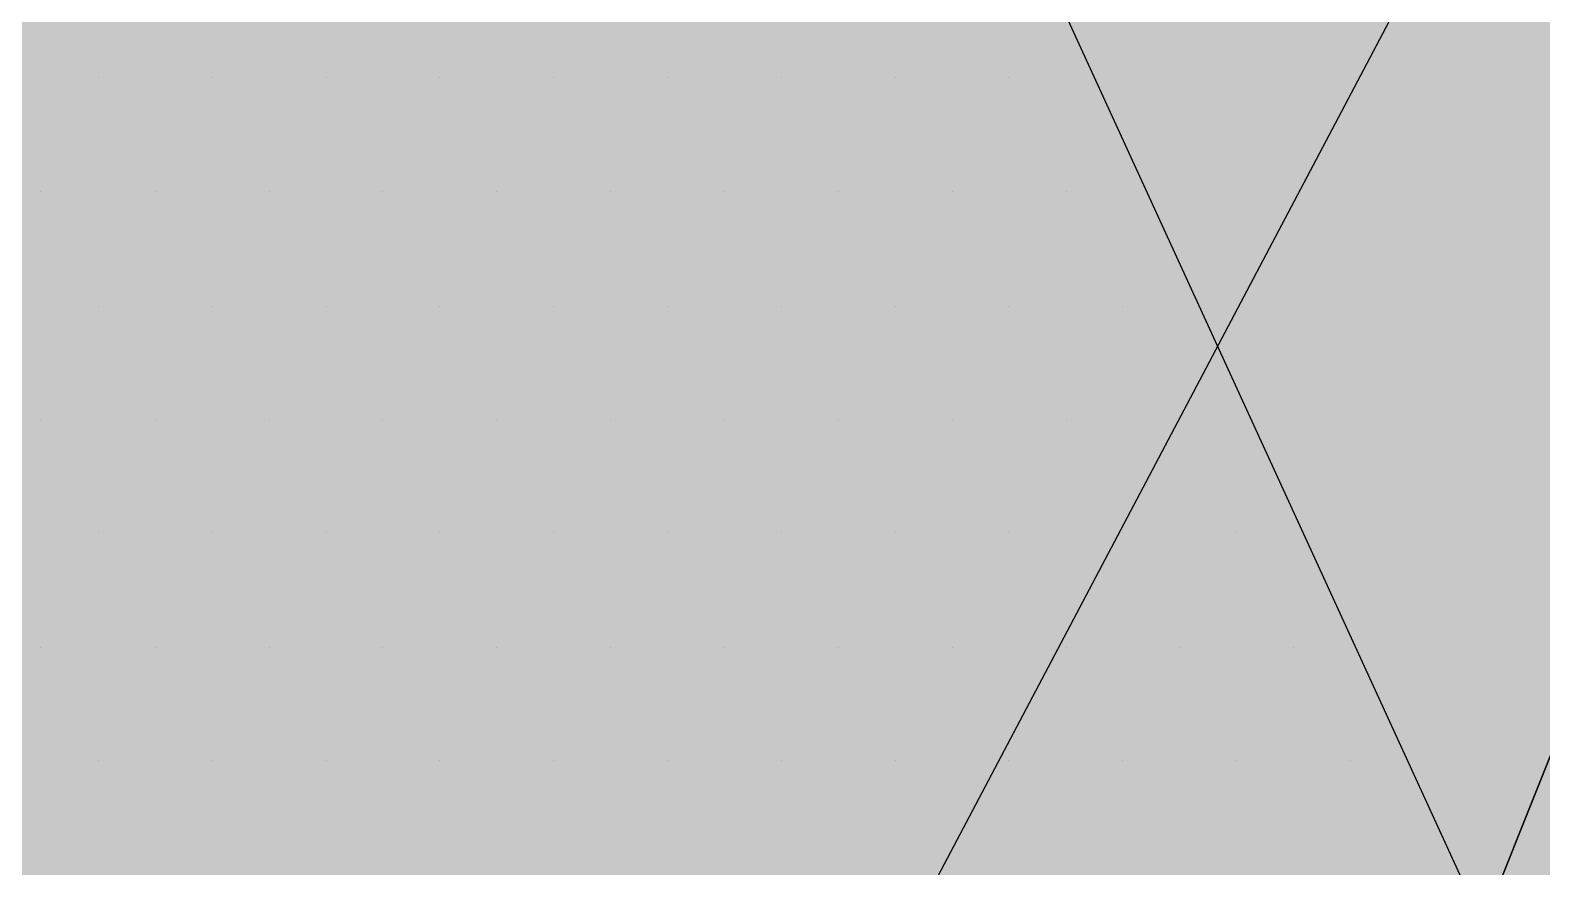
# Paper-space layout 'Layout1' of a CAD drawing. Extents: x -43 to 2298, y -18 to 768.
# Drawn here: x 143.436 to 144.167, y 270.451 to 270.855 of the extents above; entities that cross this region are included whole.
import ezdxf

# ---------------------------------------------------------------- set-up
doc = ezdxf.new("R2010")
doc.units = 0
doc.header["$LTSCALE"] = 2
doc.layers.add('CARTOUCHE', color=7, linetype='Continuous')
doc.layers.add('LOGO', color=7, linetype='Continuous')

# ---------------------------------------------------------------- blocks, each defined once
blk = doc.blocks.new('A$C715108E3')
at = {"layer": 'LOGO', "color": 131}
for p, q in [((-4.1947, 1.3464), (-4.1947, 1.3464)), ((-4.1034, 1.3464), (-4.1034, 1.3464)), ((-4.0114, 1.3464), (-4.0114, 1.3464)), ((-3.9196, 1.3464), (-3.9196, 1.3464)), ((-3.8281, 1.3464), (-3.8281, 1.3464)), ((-3.7363, 1.3464), (-3.7363, 1.3464)), ((-3.6444, 1.3464), (-3.6444, 1.3464)), ((-3.5526, 1.3464), (-3.5526, 1.3464)), ((-3.4611, 1.3464), (-3.4611, 1.3464)), ((-4.2412, 1.2549), (-4.2412, 1.2549)), ((-4.1491, 1.2549), (-4.1491, 1.2549)), ((-4.0571, 1.2549), (-4.0571, 1.2549)), ((-3.9659, 1.2549), (-3.9659, 1.2549)), ((-3.8738, 1.2549), (-3.8738, 1.2549)), ((-3.782, 1.2549), (-3.782, 1.2549)), ((-3.6909, 1.2549), (-3.6909, 1.2549)), ((-3.5987, 1.2549), (-3.5987, 1.2549)), ((-3.5069, 1.2549), (-3.5069, 1.2549)), ((-3.415, 1.2549), (-3.415, 1.2549)), ((-4.1947, 1.1625), (-4.1947, 1.1625)), ((-4.1034, 1.1625), (-4.1034, 1.1625)), ((-4.0114, 1.1625), (-4.0114, 1.1625)), ((-3.9196, 1.1625), (-3.9196, 1.1625)), ((-3.8281, 1.1625), (-3.8281, 1.1625)), ((-3.7363, 1.1625), (-3.7363, 1.1625)), ((-3.6444, 1.1625), (-3.6444, 1.1625)), ((-3.5526, 1.1625), (-3.5526, 1.1625)), ((-3.4611, 1.1625), (-3.4611, 1.1625)), ((-3.3693, 1.1625), (-3.3693, 1.1625)), ((-4.2412, 1.0714), (-4.2412, 1.0714)), ((-4.1491, 1.0714), (-4.1491, 1.0714)), ((-4.0571, 1.0714), (-4.0571, 1.0714)), ((-3.9659, 1.0714), (-3.9659, 1.0714)), ((-3.8738, 1.0714), (-3.8738, 1.0714)), ((-3.782, 1.0714), (-3.782, 1.0714)), ((-3.6909, 1.0714), (-3.6909, 1.0714)), ((-3.5987, 1.0714), (-3.5987, 1.0714)), ((-3.5069, 1.0714), (-3.5069, 1.0714)), ((-3.415, 1.0714), (-3.415, 1.0714)), ((-3.3236, 1.0714), (-3.3236, 1.0714)), ((-4.1947, 0.9798), (-4.1947, 0.9798)), ((-4.1034, 0.9798), (-4.1034, 0.9798)), ((-4.0114, 0.9798), (-4.0114, 0.9798)), ((-3.9196, 0.9798), (-3.9196, 0.9798)), ((-3.8281, 0.9798), (-3.8281, 0.9798)), ((-3.7363, 0.9798), (-3.7363, 0.9798)), ((-3.6444, 0.9798), (-3.6444, 0.9798)), ((-3.5526, 0.9798), (-3.5526, 0.9798)), ((-3.4611, 0.9798), (-3.4611, 0.9798)), ((-3.3693, 0.9798), (-3.3693, 0.9798)), ((-3.2775, 0.9798), (-3.2775, 0.9798)), ((-4.2412, 0.8874), (-4.2412, 0.8874)), ((-4.1491, 0.8874), (-4.1491, 0.8874)), ((-4.0571, 0.8874), (-4.0571, 0.8874)), ((-3.9659, 0.8874), (-3.9659, 0.8874)), ((-3.8738, 0.8874), (-3.8738, 0.8874)), ((-3.782, 0.8874), (-3.782, 0.8874)), ((-3.6909, 0.8874), (-3.6909, 0.8874)), ((-3.5987, 0.8874), (-3.5987, 0.8874)), ((-3.5069, 0.8874), (-3.5069, 0.8874)), ((-3.415, 0.8874), (-3.415, 0.8874)), ((-3.3236, 0.8874), (-3.3236, 0.8874)), ((-3.2318, 0.8874), (-3.2318, 0.8874)), ((-4.1947, 0.7961), (-4.1947, 0.7961)), ((-4.1034, 0.7961), (-4.1034, 0.7961)), ((-4.0114, 0.7961), (-4.0114, 0.7961)), ((-3.9196, 0.7961), (-3.9196, 0.7961)), ((-3.8281, 0.7961), (-3.8281, 0.7961)), ((-3.7363, 0.7961), (-3.7363, 0.7961)), ((-3.6444, 0.7961), (-3.6444, 0.7961)), ((-3.5526, 0.7961), (-3.5526, 0.7961)), ((-3.4611, 0.7961), (-3.4611, 0.7961)), ((-3.3693, 0.7961), (-3.3693, 0.7961)), ((-3.2775, 0.7961), (-3.2775, 0.7961)), ((-3.186, 0.7961), (-3.186, 0.7961))]:
    blk.add_line(p, q, dxfattribs=at)
blk.add_lwpolyline([(3.9051, -3.7588), (-0.4601, -3.2749), (1.2763, -0.8417), (0, 0), (-1.7101, -2.322), (-3.5228, 1.6324), (-4.3907, 1.9382), (-5.4878, 2.0402), (-2.8588, -3.8274), (-4.4672, -5.9198), (-4.8244, -3.2921), (-5.1561, -2.8832), (-5.6923, -1.5053), (-6.7131, -2.8584), (-7.4026, -1.3018), (-8.4999, -2.7561), (-7.811, -4.4145), (-9.1641, -6.2255)], dxfattribs=at)
blk = doc.blocks.new('A$C581E6685')
at = {"layer": 'LOGO'}
for color, points in [(32, [(-39.8519, 24.2064), (-40.7961, 26.4077), (-33.3292, 40.5507)]), (40, [(-39.8519, 24.2064), (-33.3292, 40.5507), (-37.1498, 25.5201)])]:
    blk.add_hatch(color=color, dxfattribs=at).paths.add_polyline_path(points)
at = {"layer": 'LOGO', "color": 32}
blk.add_lwpolyline([(-39.8519, 24.2064), (-40.7961, 26.4077), (-33.3292, 40.5507)], close=True, dxfattribs=at)
at = {"layer": 'LOGO', "color": 40}
blk.add_lwpolyline([(-39.8519, 24.2064), (-33.3292, 40.5507), (-37.1498, 25.5201)], close=True, dxfattribs=at)
at = {"layer": 'CARTOUCHE'}
blk.add_blockref('A$C715108E3', (-31.6739, 36.3189), dxfattribs=at)

psp = doc.layouts.get("Layout1")

# ---------------------------------------------------------------- hatches: boundary and pattern name
at = {"layer": 'CARTOUCHE', "true_color": 0xffffff}
h = psp.add_hatch(color=7, dxfattribs=at)
h.dxf.hatch_style = 1
edge = h.paths.add_edge_path()
edge.add_spline(control_points=[(127.71967, 272.47485), (127.71967, 261.58368), (127.71967, 250.69252), (127.71967, 246.85252), (131.55967, 246.85252), (177.09893, 246.85252), (222.6382, 246.85252), (226.4782, 246.85252), (226.4782, 250.69252), (226.4782, 261.58368), (226.4782, 272.47485), (226.4782, 276.31485), (222.6382, 276.31485), (177.09893, 276.31485), (131.55967, 276.31485), (127.71967, 276.31485), (127.71967, 272.47485)], knot_values=[0, 0, 0, 1, 1, 2.570796, 2.570796, 3.570796, 3.570796, 5.141593, 5.141593, 6.141593, 6.141593, 7.712389, 7.712389, 8.712389, 8.712389, 10.283185, 10.283185, 10.283185], weights=[1, 1, 1, 0.707107, 1, 1, 1, 0.707107, 1, 1, 1, 0.707107, 1, 1, 1, 0.707107, 1], degree=2, periodic=0)

# ---------------------------------------------------------------- linework, layer by layer
at = {"layer": 'CARTOUCHE'}
psp.add_rational_spline([(127.71967, 272.47485), (127.71967, 261.58368), (127.71967, 250.69252), (127.71967, 246.85252), (131.55967, 246.85252), (177.09893, 246.85252), (222.6382, 246.85252), (226.4782, 246.85252), (226.4782, 250.69252), (226.4782, 261.58368), (226.4782, 272.47485), (226.4782, 276.31485), (222.6382, 276.31485), (177.09893, 276.31485), (131.55967, 276.31485), (127.71967, 276.31485), (127.71967, 272.47485)], [1, 1, 1, 0.707106781187, 1, 1, 1, 0.707106781187, 1, 1, 1, 0.707106781187, 1, 1, 1, 0.707106781187, 1], degree=2, knots=[0, 0, 0, 1, 1, 2.570796, 2.570796, 3.570796, 3.570796, 5.141593, 5.141593, 6.141593, 6.141593, 7.712389, 7.712389, 8.712389, 8.712389, 10.283185, 10.283185, 10.283185], dxfattribs=at)

# ---------------------------------------------------------------- block references
at = {"layer": 'CARTOUCHE', "xscale": 0.6, "yscale": 0.6, "zscale": 0.6}
psp.add_blockref('A$C581E6685', (164.99041, 248.2331), dxfattribs=at)

doc.saveas('drawing.dxf')
